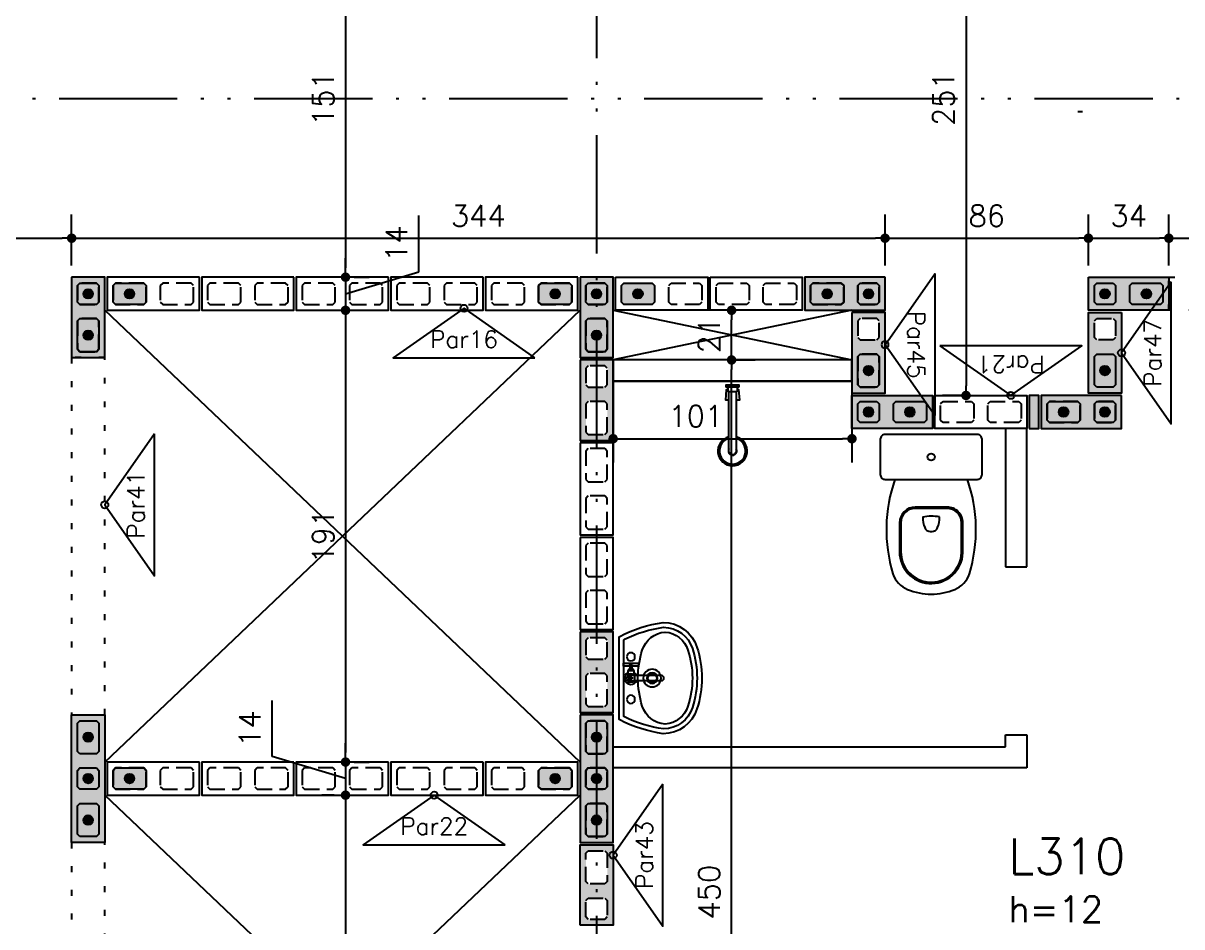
# Model space of a CAD drawing. Extents: x -14651 to 11095, y -4567 to -1290.
# Drawn here: x 2224 to 2714, y -3939.3 to -3557.2 of the extents above; entities that cross this region are included whole.
import ezdxf
from ezdxf.enums import TextEntityAlignment as Align

# ---------------------------------------------------------------- set-up
doc = ezdxf.new("R2010")
doc.units = 0
doc.header["$LTSCALE"] = 25
for name, pattern in [('DASHED2', [0.375, 0.25, -0.125]), ('ESTILO_TQS_0002', [0.4, 0.1, -0.3]), ('ESTILO_TQS_0004', [3.3, 2, -0.4, 0.05, -0.4, 0.05, -0.4]), ('XREF-MC41-BAS-PLN-TIPO-1AO4-ESCADA$0$HIDDEN2', [0.1875, 0.125, -0.0625])]:
    doc.linetypes.add(name, pattern=pattern)
for name, color, linetype in [('213', 252, 'Continuous'), ('241', 2, 'Continuous'), ('247', 50, 'Continuous'), ('248', 100, 'Continuous'), ('249', 20, 'Continuous'), ('253', 251, 'Continuous'), ('ALVENARIA NÃO ESTRUTURAL', 242, 'Continuous'), ('Arranque', 14, 'Continuous'), ('COTA', 1, 'Continuous'), ('EIXOS', 1, 'ESTILO_TQS_0004'), ('FERRO', 5, 'Continuous'), ('L-D', 2, 'Continuous'), ('L-N', 4, 'Continuous'), ('Linha_fina', 1, 'Continuous'), ('Pena_1', 1, 'Continuous'), ('PORTA', 3, 'ESTILO_TQS_0002'), ('PROJ', 252, 'Continuous'), ('XREF-MC41-BAS-PLN-TIPO-1AO4-ESCADA$0$PRJ_POS_ATOMO', 252, 'XREF-MC41-BAS-PLN-TIPO-1AO4-ESCADA$0$HIDDEN2')]:
    doc.layers.add(name, color=color, linetype=linetype)
doc.styles.add('COTA', font='romans.shx')
doc.styles.get("Standard").update_dxf_attribs({"font": 'romans.shx'})
doc.dimstyles.new('forma', dxfattribs={"dimscale": 5, "dimtxt": 1.8, "dimasz": 0.8, "dimexe": 2, "dimexo": 1, "dimgap": 1, "dimtad": 1, "dimdec": 1, "dimzin": 9, "dimtxsty": 'COTA', "dimblk1": 'DOT', "dimblk2": 'DOT', "dimsah": 1, "dimcen": 0, "dimdle": 1, "dimclrd": 256, "dimclre": 256, "dimclrt": 2, "dimadec": 0, "dimazin": 0, "dimtfac": 1, "dimtdec": 0, "dimtmove": 0, "dimatfit": 3, "dimfxl": 1, "dimtolj": 1, "dimtzin": 0, "dimarcsym": 0})

# ---------------------------------------------------------------- blocks, each defined once
blk = doc.blocks.new('P5515')
at = {"layer": '249'}
h = blk.add_hatch(color=20, dxfattribs=at)
h.paths.add_polyline_path([(-27, 7), (-27, -7), (27, -7), (27, 7)])
h.paths.add_polyline_path([(-10.5, -3.5), (-11.5, -4.5), (-23.5, -4.5), (-24.5, -3.5), (-24.5, 3.5), (-23.5, 4.5), (-11.5, 4.5), (-10.5, 3.5)], flags=16)
h.paths.add_polyline_path([(-4.5, 3.5), (-3.5, 4.5), (3.5, 4.5), (4.5, 3.5), (4.5, -3.5), (3.5, -4.5), (-3.5, -4.5), (-4.5, -3.5)], flags=16)
h.paths.add_polyline_path([(10.5, 3.5), (11.5, 4.5), (23.5, 4.5), (24.5, 3.5), (24.5, -3.5), (23.5, -4.5), (11.5, -4.5), (10.5, -3.5)], flags=16)
blk.add_lwpolyline([(27, 7), (-27, 7), (-27, -7), (27, -7), (27, 7)])
at = {"color": 1, "linetype": 'DASHED2'}
for points in [[(-10.5, 3.5), (-11.5, 4.5), (-23.5, 4.5), (-24.5, 3.5), (-24.5, -3.5), (-23.5, -4.5), (-11.5, -4.5), (-10.5, -3.5), (-10.5, 3.5)], [(4.5, 3.5), (3.5, 4.5), (-3.5, 4.5), (-4.5, 3.5), (-4.5, -3.5), (-3.5, -4.5), (3.5, -4.5), (4.5, -3.5), (4.5, 3.5)], [(24.5, 3.5), (23.5, 4.5), (11.5, 4.5), (10.5, 3.5), (10.5, -3.5), (11.5, -4.5), (23.5, -4.5), (24.5, -3.5), (24.5, 3.5)]]:
    blk.add_lwpolyline(points, dxfattribs=at)
blk = doc.blocks.new('P3515')
at = {"layer": '248'}
h = blk.add_hatch(color=100, dxfattribs=at)
h.paths.add_polyline_path([(17, 7), (-17, 7), (-17, -7), (17, -7)])
h.paths.add_polyline_path([(-5.5, -3.5), (-6.5, -4.5), (-13.5, -4.5), (-14.5, -3.5), (-14.5, 3.5), (-13.5, 4.5), (-6.5, 4.5), (-5.5, 3.5)], flags=16)
h.paths.add_polyline_path([(0.5, 3.5), (1.5, 4.5), (13.5, 4.5), (14.5, 3.5), (14.5, -3.5), (13.5, -4.5), (1.5, -4.5), (0.5, -3.5)], flags=16)
blk.add_lwpolyline([(-17, -7), (17, -7), (17, 7), (-17, 7), (-17, -7)])
at = {"color": 1, "linetype": 'DASHED2'}
for points in [[(-14.5, -3.5), (-13.5, -4.5), (-6.5, -4.5), (-5.5, -3.5), (-5.5, 3.5), (-6.5, 4.5), (-13.5, 4.5), (-14.5, 3.5), (-14.5, -3.5)], [(0.5, -3.5), (1.5, -4.5), (13.5, -4.5), (14.5, -3.5), (14.5, 3.5), (13.5, 4.5), (1.5, 4.5), (0.5, 3.5), (0.5, -3.5)]]:
    blk.add_lwpolyline(points, dxfattribs=at)
blk = doc.blocks.new('P4015', base_point=(5842102.11612, -8124149.02973))
blk.add_lwpolyline([(5842082.61612, -8124156.02973), (5842121.61612, -8124156.02973), (5842121.61612, -8124142.02973), (5842082.61612, -8124142.02973), (5842082.61612, -8124156.02973)])
at = {"color": 1, "linetype": 'DASHED2'}
for points in [[(5842085.11612, -8124152.52973), (5842086.11612, -8124153.52973), (5842098.11612, -8124153.52973), (5842099.11612, -8124152.52973), (5842099.11612, -8124145.52973), (5842098.11612, -8124144.52973), (5842086.11612, -8124144.52973), (5842085.11612, -8124145.52973), (5842085.11612, -8124152.52973)], [(5842105.11612, -8124152.52973), (5842106.11612, -8124153.52973), (5842118.11612, -8124153.52973), (5842119.11612, -8124152.52973), (5842119.11612, -8124145.52973), (5842118.11612, -8124144.52973), (5842106.11612, -8124144.52973), (5842105.11612, -8124145.52973), (5842105.11612, -8124152.52973)]]:
    blk.add_lwpolyline(points, dxfattribs=at)
blk = doc.blocks.new('P0515')
at = {"layer": '253'}
blk.add_hatch(color=210, dxfattribs=at).paths.add_polyline_path([(-2, -7), (2, -7), (2, 7), (-2, 7)])
blk.add_lwpolyline([(-2, -7), (2, -7), (2, 7), (-2, 7), (-2, -7)])
blk = doc.blocks.new('_IDNPAR_2')
at = {"color": 3}
blk.add_lwpolyline([(1, -0.7), (0, 0), (-1, -0.7)], close=True, dxfattribs=at)
blk.add_circle((0, 0), 0.05, dxfattribs=at)
at = {"layer": '247', "color": 2, "style": 'COTA', "flags": 8}
blk.add_attdef('ID', text='', height=0.24, dxfattribs=at).set_placement((0, -0.438), align=Align.MIDDLE_CENTER)
blk = doc.blocks.new('GR-1409')
at = {"layer": '213'}
h = blk.add_hatch(color=256, dxfattribs=at)
h.paths.add_polyline_path([(-6, 4.5), (-7, 3.5), (-7, -3.5), (-6, -4.5), (6, -4.5), (7, -3.5), (7, 3.5), (6, 4.5)])
h.paths.add_polyline_path([(-2, 0, 1), (2, 0, 1)], flags=16)
at = {"layer": 'Arranque'}
blk.add_hatch(color=256, dxfattribs=at).paths.add_polyline_path([(-2, 0, 1), (2, 0, 1)])
at = {"layer": '213'}
blk.add_lwpolyline([(-7, 3.5), (-6, 4.5), (6, 4.5), (7, 3.5), (7, -3.5), (6, -4.5), (-6, -4.5), (-7, -3.5), (-7, 3.5)], dxfattribs=at)
at = {"layer": 'FERRO', "linetype": 'Continuous'}
blk.add_circle((0, 0), 2, dxfattribs=at)
blk = doc.blocks.new('GR-0909')
at = {"layer": '213'}
h = blk.add_hatch(color=256, dxfattribs=at)
h.paths.add_polyline_path([(3.5, -4.5), (4.5, -3.5), (4.500001, 3.5), (3.500001, 4.5), (-3.499999, 4.5), (-4.499999, 3.5), (-4.5, -3.5), (-3.5, -4.5)])
h.paths.add_polyline_path([(-2, 0, -1), (2, 0, -1)], flags=16)
at = {"layer": 'Arranque'}
blk.add_hatch(color=256, dxfattribs=at).paths.add_polyline_path([(2, 0, 1), (-2, 0, 1)])
at = {"layer": '213'}
blk.add_lwpolyline([(3.500001, 4.5), (4.500001, 3.5), (4.5, -3.5), (3.5, -4.5), (-3.5, -4.5), (-4.5, -3.5), (-4.499999, 3.5), (-3.499999, 4.5), (3.500001, 4.5)], dxfattribs=at)
at = {"layer": 'FERRO', "linetype": 'Continuous'}
blk.add_circle((0, 0), 2, dxfattribs=at)
blk = doc.blocks.new('XREF-MC41-BAS-PLN-AMO-FINAIS-04.07$0$CUBA03')
for p, q in [((0, -0.06), (0, -0.04)), ((-0.01, -0.05), (0.01, -0.05))]:
    blk.add_line(p, q)
for points in [[(-0.1306, -0.3297, 0.077416), (0, -0.35, 0.077416), (0.1306, -0.3297, 0.326333), (0.235, -0.1868, 0.08687), (0.1764, -0.0027, 0.279276), (0.172, 0), (-0.172, 0, 0.279276), (-0.1764, -0.0027, 0.08687), (-0.235, -0.1868, 0.326333)], [(0.215, -0.1881, 0.080556), (0.1642, -0.0228, 0.285352), (0.1597, -0.02), (-0.1597, -0.02, 0.285352), (-0.1642, -0.0228, 0.080556), (-0.215, -0.1881, 0.323537), (-0.1245, -0.3106, 0.077416), (0, -0.33, 0.077416), (0.1245, -0.3106, 0.323537)], [(0.1185, -0.0985, 0.077416), (0, -0.08, 0.077416), (-0.1185, -0.0985, 0.305715), (-0.1947, -0.195, 0.305715), (-0.1185, -0.2915, 0.077416), (0, -0.31, 0.077416), (0.1185, -0.2915, 0.305715), (0.1947, -0.195, 0.305715)]]:
    blk.add_lwpolyline(points, format="xyb", close=True)
for centre, radius in [((-0.09, -0.05), 0.0175), ((0, -0.05), 0.0175), ((0.09, -0.05), 0.0175), ((0, -0.14), 0.0375), ((0, -0.14), 0.0225)]:
    blk.add_circle(centre, radius)
blk = doc.blocks.new('A$Cf20c1e06')
h = blk.add_hatch()
h.set_pattern_fill('ANSI31', color=0)
h.paths.add_polyline_path([(22.4827, 8.3353), (22.4827, 8.2843), (22.4317, 8.2843), (22.4317, 8.2753), (22.3427, 8.2753), (22.3427, 8.3353)])
h = blk.add_hatch()
h.set_pattern_fill('ANSI31', color=0)
h.paths.add_polyline_path([(22.4827, 7.3253), (22.4827, 7.3763), (22.4317, 7.3763), (22.4317, 7.3853), (22.3427, 7.3853), (22.3427, 7.3253)])
at = {"layer": 'ALVENARIA NÃO ESTRUTURAL'}
for p, q in [((25.6427, 6.9253), (24.6327, 6.9253)), ((24.6327, 6.9253), (24.6327, 6.8353)), ((25.6427, 6.8353), (25.6427, 6.9253)), ((24.6327, 6.8353), (24.6327, 6.8953)), ((25.6427, 6.8953), (25.6427, 6.8353)), ((24.6327, 6.8353), (25.6427, 6.8353)), ((25.6427, 6.8353), (24.6327, 6.8353)), ((26.3827, 6.6353), (26.2927, 6.6353)), ((26.2927, 6.6353), (26.2927, 6.0503)), ((26.3827, 6.0503), (26.3827, 6.6353)), ((26.2927, 6.0503), (26.3827, 6.0503)), ((26.3827, 6.0503), (26.3827, 6.0503)), ((26.2927, 5.2903), (26.2927, 5.3403)), ((26.2927, 5.3403), (26.3827, 5.3403)), ((26.3827, 5.3403), (26.3827, 5.2003)), ((24.6327, 5.2003), (24.6327, 5.2903)), ((24.6327, 5.2903), (26.2927, 5.2903)), ((26.3827, 5.2003), (24.6327, 5.2003))]:
    blk.add_line(p, q, dxfattribs=at)
at = {"layer": 'Pena_1'}
for p, q in [((24.6327, 7.1353), (25.6427, 6.9253)), ((25.6427, 7.1353), (24.6327, 6.9253))]:
    blk.add_line(p, q, dxfattribs=at)
at = {"layer": 'PROJ'}
for points in [[(25.1127, 6.8103, -0.414214), (25.1107, 6.8123), (25.1107, 6.8203), (25.1647, 6.8203), (25.1647, 6.8123, -0.414214), (25.1627, 6.8103), (25.1127, 6.8103)], [(25.1587, 6.8103, 0.414214), (25.1567, 6.8083), (25.1567, 6.7928, -0.414214), (25.1547, 6.7908), (25.1207, 6.7908), (25.1187, 6.7928), (25.1187, 6.8083, 0.414214), (25.1167, 6.8103)], [(25.1532, 6.7908), (25.1532, 6.5403, -1), (25.1222, 6.5403), (25.1222, 6.7908)], [(25.8247, 6.4203, 0.160999), (25.8161, 6.0214, 0.2149), (25.8777, 5.9553, 0.2), (26.0777, 5.9553, 0.2149), (26.1394, 6.0214, 0.160999), (26.1308, 6.4203)], [(25.8437, 6.2369), (25.8437, 6.1142, 0.391339), (25.9673, 5.9806, 0.428196), (26.1117, 6.1101), (26.1117, 6.2369, 0.416194), (26.0453, 6.3033), (25.9101, 6.3033, 0.413638), (25.8437, 6.2369)], [(24.7328, 5.5906), (24.7079, 5.5906, 0.995421), (24.7079, 5.57), (24.7329, 5.57)]]:
    blk.add_lwpolyline(points, format="xyb", dxfattribs=at)
for points in [[(25.1222, 6.755), (25.1096, 6.755), (25.1128, 6.8007), (25.1187, 6.8007)], [(25.1567, 6.8007), (25.1627, 6.8007), (25.1666, 6.755), (25.1532, 6.755)], [(24.6952, 5.6036), (24.6952, 5.5919)], [(24.719, 5.6115), (24.6973, 5.6115)], [(24.7027, 5.6315), (24.7081, 5.6315), (24.7082, 5.6315), (24.7136, 5.6315)], [(24.7027, 5.617), (24.7136, 5.617)], [(24.7211, 5.5915), (24.7211, 5.6036)], [(24.7317, 5.5906), (24.7317, 5.5906)]]:
    blk.add_lwpolyline(points, dxfattribs=at)
for points in [[(25.7627, 6.4803), (25.7627, 6.4443), (25.7627, 6.4403, 0.414214), (25.7827, 6.4203), (26.1727, 6.4203, 0.414214), (26.1927, 6.4403), (26.1927, 6.5903, 0.414214), (26.1727, 6.6103), (25.7827, 6.6103, 0.414214), (25.7627, 6.5903)], [(25.8494, 6.2369), (25.8494, 6.1142, 0.391339), (25.9677, 5.9863, 0.428002), (26.106, 6.1102), (26.1061, 6.2369, 0.416278), (26.0453, 6.2977), (25.9101, 6.2977, 0.413625)], [(26.0128, 6.2614, 0.10791), (25.9426, 6.261, 0.124585), (25.9504, 6.2164, 0.161338), (25.9591, 6.2045, 0.122351), (25.9777, 6.2, 0.122351), (25.9964, 6.2045, 0.167944), (26.0051, 6.2164, 0.125904), (26.0128, 6.2614)], [(24.7027, 5.6315), (24.7027, 5.617), (24.6973, 5.617), (24.6973, 5.6115), (24.6952, 5.6115), (24.6952, 5.6036, 1.408938), (24.7329, 5.57), (24.8375, 5.5699, 0.999996), (24.8375, 5.5906), (24.7328, 5.5906, 0.168827), (24.7211, 5.6036), (24.7211, 5.6115), (24.719, 5.6115), (24.719, 5.617), (24.7136, 5.617), (24.7136, 5.6315), (24.7417, 5.6315), (24.7417, 5.6423), (24.6746, 5.6423), (24.6746, 5.6315), (24.7027, 5.6315)]]:
    blk.add_lwpolyline(points, format="xyb", close=True, dxfattribs=at)
for centre, radius in [((25.9777, 6.5153), 0.015), ((24.7081, 5.6369), 0.00544), ((24.798, 5.5803), 0.019)]:
    blk.add_circle(centre, radius, dxfattribs=at)
for centre, radius, start, end in [((25.1377, 6.5403), 0.062, 104.4854, 75.5176), ((25.1377, 6.5403), 0.0554, 106.2501, 73.7533), ((25.1377, 6.5403), 0.0179, 149.7652, 30.2549), ((24.708, 5.5803), 0.0173, 36.5365, 323.4149)]:
    blk.add_arc(centre, radius, start, end, dxfattribs=at)
at = {"layer": 'XREF-MC41-BAS-PLN-TIPO-1AO4-ESCADA$0$PRJ_POS_ATOMO'}
blk.add_line((26.5977, 7.9753), (26.6177, 7.9753), dxfattribs=at)
at = {"layer": 'PROJ', "xscale": -1, "rotation": 90}
blk.add_blockref('XREF-MC41-BAS-PLN-AMO-FINAIS-04.07$0$CUBA03', (24.6577, 5.5803), dxfattribs=at)
blk = doc.blocks.new('_Dot')
at = {"color": 0, "linetype": 'ByBlock', "lineweight": -2}
blk.add_line((-0.5, 0), (-1, 0), dxfattribs=at)
at = {"color": 0, "linetype": 'ByBlock', "const_width": 0.5}
blk.add_lwpolyline([(-0.25, 0, 1), (0.25, 0, 1)], format="xyb", close=True, dxfattribs=at)
blk = doc.blocks.new('*D180')
at = {"layer": 'COTA', "lineweight": -2, "transparency": 16777216}
for p, q in [((2088.52, -3659.6), (2088.52, -3638.13)), ((2244.52, -3659.6), (2244.52, -3638.13)), ((2092.52, -3648.13), (2240.52, -3648.13))]:
    blk.add_line(p, q, dxfattribs=at)
at = {"layer": 'Defpoints', "color": 0, "transparency": 16777216}
for p in [(2244.52, -3648.13), (2088.52, -3664.6), (2244.52, -3664.6)]:
    blk.add_point(p, dxfattribs=at)
at = {"layer": 'COTA', "lineweight": -2, "transparency": 16777216, "xscale": 4, "yscale": 4, "zscale": 4, "rotation": 180}
blk.add_blockref('_Dot', (2088.52, -3648.13), dxfattribs=at)
at = {"layer": 'COTA', "lineweight": -2, "transparency": 16777216, "xscale": 4, "yscale": 4, "zscale": 4}
blk.add_blockref('_Dot', (2244.52, -3648.13), dxfattribs=at)
at = {"layer": 'COTA', "color": 2, "transparency": 16777216, "insert": (2166.52, -3638.63), "char_height": 9, "attachment_point": 5, "style": 'COTA'}
blk.add_mtext('\\A1;156 ', dxfattribs=at)
blk = doc.blocks.new('*D181')
at = {"layer": 'COTA', "lineweight": -2, "transparency": 16777216}
for p, q in [((2244.52, -3659.6), (2244.52, -3638.13)), ((2588.52, -3659.6), (2588.52, -3638.13)), ((2248.52, -3648.13), (2584.52, -3648.13))]:
    blk.add_line(p, q, dxfattribs=at)
at = {"layer": 'Defpoints', "color": 0, "transparency": 16777216}
for p in [(2588.52, -3648.13), (2244.52, -3664.6), (2588.52, -3664.6)]:
    blk.add_point(p, dxfattribs=at)
at = {"layer": 'COTA', "lineweight": -2, "transparency": 16777216, "xscale": 4, "yscale": 4, "zscale": 4, "rotation": 180}
blk.add_blockref('_Dot', (2244.52, -3648.13), dxfattribs=at)
at = {"layer": 'COTA', "lineweight": -2, "transparency": 16777216, "xscale": 4, "yscale": 4, "zscale": 4}
blk.add_blockref('_Dot', (2588.52, -3648.13), dxfattribs=at)
at = {"layer": 'COTA', "color": 2, "transparency": 16777216, "insert": (2416.52, -3638.63), "char_height": 9, "attachment_point": 5, "style": 'COTA'}
blk.add_mtext('\\A1;344 ', dxfattribs=at)
blk = doc.blocks.new('*D182')
at = {"layer": 'COTA', "lineweight": -2, "transparency": 16777216}
for p, q in [((2588.52, -3659.6), (2588.52, -3638.13)), ((2674.52, -3659.6), (2674.52, -3638.13)), ((2592.52, -3648.13), (2670.52, -3648.13))]:
    blk.add_line(p, q, dxfattribs=at)
at = {"layer": 'Defpoints', "color": 0, "transparency": 16777216}
for p in [(2674.52, -3648.13), (2588.52, -3664.6), (2674.52, -3664.6)]:
    blk.add_point(p, dxfattribs=at)
at = {"layer": 'COTA', "lineweight": -2, "transparency": 16777216, "xscale": 4, "yscale": 4, "zscale": 4, "rotation": 180}
blk.add_blockref('_Dot', (2588.52, -3648.13), dxfattribs=at)
at = {"layer": 'COTA', "lineweight": -2, "transparency": 16777216, "xscale": 4, "yscale": 4, "zscale": 4}
blk.add_blockref('_Dot', (2674.52, -3648.13), dxfattribs=at)
at = {"layer": 'COTA', "color": 2, "transparency": 16777216, "insert": (2631.52, -3638.63), "char_height": 9, "attachment_point": 5, "style": 'COTA'}
blk.add_mtext('\\A1;86 ', dxfattribs=at)
blk = doc.blocks.new('*D183')
at = {"layer": 'COTA', "lineweight": -2, "transparency": 16777216}
for p, q in [((2674.52, -3659.6), (2674.52, -3638.13)), ((2708.52, -3659.6), (2708.52, -3638.13)), ((2678.52, -3648.13), (2704.52, -3648.13))]:
    blk.add_line(p, q, dxfattribs=at)
at = {"layer": 'Defpoints', "color": 0, "transparency": 16777216}
for p in [(2708.52, -3648.13), (2674.52, -3664.6), (2708.52, -3664.6)]:
    blk.add_point(p, dxfattribs=at)
at = {"layer": 'COTA', "lineweight": -2, "transparency": 16777216, "xscale": 4, "yscale": 4, "zscale": 4, "rotation": 180}
blk.add_blockref('_Dot', (2674.52, -3648.13), dxfattribs=at)
at = {"layer": 'COTA', "lineweight": -2, "transparency": 16777216, "xscale": 4, "yscale": 4, "zscale": 4}
blk.add_blockref('_Dot', (2708.52, -3648.13), dxfattribs=at)
at = {"layer": 'COTA', "color": 2, "transparency": 16777216, "insert": (2691.52, -3638.63), "char_height": 9, "attachment_point": 5, "style": 'COTA'}
blk.add_mtext('\\A1;34 ', dxfattribs=at)
blk = doc.blocks.new('*D184')
at = {"layer": 'COTA', "lineweight": -2, "transparency": 16777216}
for p, q in [((2708.52, -3659.6), (2708.52, -3638.13)), ((2799.52, -3659.6), (2799.52, -3638.13)), ((2712.52, -3648.13), (2795.52, -3648.13))]:
    blk.add_line(p, q, dxfattribs=at)
at = {"layer": 'Defpoints', "color": 0, "transparency": 16777216}
for p in [(2799.52, -3648.13), (2708.52, -3664.6), (2799.52, -3664.6)]:
    blk.add_point(p, dxfattribs=at)
at = {"layer": 'COTA', "lineweight": -2, "transparency": 16777216, "xscale": 4, "yscale": 4, "zscale": 4, "rotation": 180}
blk.add_blockref('_Dot', (2708.52, -3648.13), dxfattribs=at)
at = {"layer": 'COTA', "lineweight": -2, "transparency": 16777216, "xscale": 4, "yscale": 4, "zscale": 4}
blk.add_blockref('_Dot', (2799.52, -3648.13), dxfattribs=at)
at = {"layer": 'COTA', "color": 2, "transparency": 16777216, "insert": (2754.02, -3638.63), "char_height": 9, "attachment_point": 5, "style": 'COTA'}
blk.add_mtext('\\A1;91 ', dxfattribs=at)
blk = doc.blocks.new('*D214')
at = {"layer": 'COTA', "lineweight": -2, "transparency": 16777216}
for p, q in [((2523.62, -4145.6), (2523.62, -3703.6)), ((2524.71, -3699.6), (2533.62, -3699.6)), ((2524.71, -4149.6), (2533.62, -4149.6))]:
    blk.add_line(p, q, dxfattribs=at)
at = {"layer": 'Defpoints', "color": 0, "transparency": 16777216}
for p in [(2519.71, -3699.6), (2523.62, -3699.6), (2519.71, -4149.6)]:
    blk.add_point(p, dxfattribs=at)
at = {"layer": 'COTA', "lineweight": -2, "transparency": 16777216, "xscale": 4, "yscale": 4, "zscale": 4}
for p, rotation in [((2523.62, -3699.6), 90), ((2523.62, -4149.6), 270)]:
    blk.add_blockref('_Dot', p, dxfattribs=dict(at, rotation=rotation))
at = {"layer": 'COTA', "color": 2, "transparency": 16777216, "insert": (2514.12, -3924.6), "char_height": 9, "attachment_point": 5, "rotation": 90, "style": 'COTA'}
blk.add_mtext('\\A1;450 ', dxfattribs=at)
blk = doc.blocks.new('*D215')
at = {"layer": 'COTA', "lineweight": -2, "transparency": 16777216}
for p, q in [((2526.11, -3678.6), (2513.62, -3678.6)), ((2523.62, -3695.6), (2523.62, -3682.6)), ((2524.16, -3699.6), (2513.62, -3699.6))]:
    blk.add_line(p, q, dxfattribs=at)
at = {"layer": 'Defpoints', "color": 0, "transparency": 16777216}
for p in [(2523.62, -3678.6), (2531.11, -3678.6), (2529.16, -3699.6)]:
    blk.add_point(p, dxfattribs=at)
at = {"layer": 'COTA', "lineweight": -2, "transparency": 16777216, "xscale": 4, "yscale": 4, "zscale": 4}
for p, rotation in [((2523.62, -3678.6), 90), ((2523.62, -3699.6), 270)]:
    blk.add_blockref('_Dot', p, dxfattribs=dict(at, rotation=rotation))
at = {"layer": 'COTA', "color": 2, "transparency": 16777216, "insert": (2514.12, -3689.1), "char_height": 9, "attachment_point": 5, "rotation": 90, "style": 'COTA'}
blk.add_mtext('\\A1;21 ', dxfattribs=at)
blk = doc.blocks.new('*D240')
at = {"layer": 'COTA', "lineweight": -2, "transparency": 16777216}
for p, q in [((2628.83, -3463.6), (2612.75, -3463.6)), ((2622.75, -3467.6), (2622.75, -3710.6)), ((2624.02, -3714.6), (2612.75, -3714.6))]:
    blk.add_line(p, q, dxfattribs=at)
at = {"layer": 'Defpoints', "color": 0, "transparency": 16777216}
for p in [(2633.83, -3463.6), (2622.75, -3714.6), (2629.02, -3714.6)]:
    blk.add_point(p, dxfattribs=at)
at = {"layer": 'COTA', "lineweight": -2, "transparency": 16777216, "xscale": 4, "yscale": 4, "zscale": 4}
for p, rotation in [((2622.75, -3463.6), 90), ((2622.75, -3714.6), 270)]:
    blk.add_blockref('_Dot', p, dxfattribs=dict(at, rotation=rotation))
at = {"layer": 'COTA', "color": 2, "transparency": 16777216, "insert": (2613.25, -3589.1), "char_height": 9, "attachment_point": 5, "rotation": 90, "style": 'COTA'}
blk.add_mtext('\\A1;251 ', dxfattribs=at)
blk = doc.blocks.new('*D257')
at = {"layer": 'COTA', "lineweight": -2, "transparency": 16777216}
for p, q in [((2360.34, -3517.6), (2360.34, -3660.6)), ((2364.02, -3513.6), (2370.34, -3513.6)), ((2364.02, -3664.6), (2370.34, -3664.6))]:
    blk.add_line(p, q, dxfattribs=at)
at = {"layer": 'Defpoints', "color": 0, "transparency": 16777216}
for p in [(2359.02, -3513.6), (2359.02, -3664.6), (2360.34, -3664.6)]:
    blk.add_point(p, dxfattribs=at)
at = {"layer": 'COTA', "lineweight": -2, "transparency": 16777216, "xscale": 4, "yscale": 4, "zscale": 4}
for p, rotation in [((2360.34, -3513.6), 90), ((2360.34, -3664.6), 270)]:
    blk.add_blockref('_Dot', p, dxfattribs=dict(at, rotation=rotation))
at = {"layer": 'COTA', "color": 2, "transparency": 16777216, "insert": (2350.84, -3589.1), "char_height": 9, "attachment_point": 5, "rotation": 90, "style": 'COTA'}
blk.add_mtext('\\A1;151 ', dxfattribs=at)
blk = doc.blocks.new('*D258')
at = {"layer": 'COTA', "lineweight": -2, "transparency": 16777216}
for p, q in [((2391.34, -3662.3), (2391.34, -3638.58)), ((2360.34, -3660.6), (2360.34, -3656.6)), ((2360.34, -3671.6), (2391.34, -3662.3)), ((2360.34, -3664.6), (2360.34, -3678.6)), ((2360.34, -3664.6), (2360.34, -3678.6)), ((2364.02, -3664.6), (2370.34, -3664.6)), ((2364.02, -3678.6), (2370.34, -3678.6)), ((2360.34, -3682.6), (2360.34, -3686.6))]:
    blk.add_line(p, q, dxfattribs=at)
at = {"layer": 'Defpoints', "color": 0, "transparency": 16777216}
for p in [(2359.02, -3664.6), (2359.02, -3678.6), (2360.34, -3678.6)]:
    blk.add_point(p, dxfattribs=at)
at = {"layer": 'COTA', "lineweight": -2, "transparency": 16777216, "xscale": 4, "yscale": 4, "zscale": 4}
for p, rotation in [((2360.34, -3664.6), 270), ((2360.34, -3678.6), 90)]:
    blk.add_blockref('_Dot', p, dxfattribs=dict(at, rotation=rotation))
at = {"layer": 'COTA', "color": 2, "transparency": 16777216, "insert": (2381.84, -3650.44), "char_height": 9, "attachment_point": 5, "rotation": 90, "style": 'COTA'}
blk.add_mtext('\\A1;14 ', dxfattribs=at)
blk = doc.blocks.new('*D259')
at = {"layer": 'COTA', "lineweight": -2, "transparency": 16777216}
for p, q in [((2364.02, -3678.6), (2370.34, -3678.6)), ((2360.34, -3682.6), (2360.34, -3865.6)), ((2364.02, -3869.6), (2370.34, -3869.6))]:
    blk.add_line(p, q, dxfattribs=at)
at = {"layer": 'Defpoints', "color": 0, "transparency": 16777216}
for p in [(2359.02, -3678.6), (2359.02, -3869.6), (2360.34, -3869.6)]:
    blk.add_point(p, dxfattribs=at)
at = {"layer": 'COTA', "lineweight": -2, "transparency": 16777216, "xscale": 4, "yscale": 4, "zscale": 4}
for p, rotation in [((2360.34, -3678.6), 90), ((2360.34, -3869.6), 270)]:
    blk.add_blockref('_Dot', p, dxfattribs=dict(at, rotation=rotation))
at = {"layer": 'COTA', "color": 2, "transparency": 16777216, "insert": (2350.84, -3774.1), "char_height": 9, "attachment_point": 5, "rotation": 90, "style": 'COTA'}
blk.add_mtext('\\A1;191 ', dxfattribs=at)
blk = doc.blocks.new('*D260')
at = {"layer": 'COTA', "lineweight": -2, "transparency": 16777216}
for p, q in [((2329.34, -3867.3), (2329.34, -3843.58)), ((2360.34, -3865.6), (2360.34, -3861.6)), ((2360.34, -3876.6), (2329.34, -3867.3)), ((2360.34, -3869.6), (2360.34, -3883.6)), ((2360.34, -3869.6), (2360.34, -3883.6)), ((2364.02, -3869.6), (2370.34, -3869.6)), ((2355.52, -3883.6), (2350.34, -3883.6)), ((2360.34, -3887.6), (2360.34, -3891.6))]:
    blk.add_line(p, q, dxfattribs=at)
at = {"layer": 'Defpoints', "color": 0, "transparency": 16777216}
for p in [(2359.02, -3869.6), (2360.34, -3883.6), (2360.52, -3883.6)]:
    blk.add_point(p, dxfattribs=at)
at = {"layer": 'COTA', "lineweight": -2, "transparency": 16777216, "xscale": 4, "yscale": 4, "zscale": 4}
for p, rotation in [((2360.34, -3869.6), 270), ((2360.34, -3883.6), 90)]:
    blk.add_blockref('_Dot', p, dxfattribs=dict(at, rotation=rotation))
at = {"layer": 'COTA', "color": 2, "transparency": 16777216, "insert": (2319.84, -3855.44), "char_height": 9, "attachment_point": 5, "rotation": 90, "style": 'COTA'}
blk.add_mtext('\\A1;14 ', dxfattribs=at)
blk = doc.blocks.new('*D261')
at = {"layer": 'COTA', "lineweight": -2, "transparency": 16777216}
for p, q in [((2355.52, -3883.6), (2350.34, -3883.6)), ((2360.34, -3887.6), (2360.34, -4070.6)), ((2364.02, -4074.6), (2370.34, -4074.6))]:
    blk.add_line(p, q, dxfattribs=at)
at = {"layer": 'Defpoints', "color": 0, "transparency": 16777216}
for p in [(2360.52, -3883.6), (2359.02, -4074.6), (2360.34, -4074.6)]:
    blk.add_point(p, dxfattribs=at)
at = {"layer": 'COTA', "lineweight": -2, "transparency": 16777216, "xscale": 4, "yscale": 4, "zscale": 4}
for p, rotation in [((2360.34, -3883.6), 90), ((2360.34, -4074.6), 270)]:
    blk.add_blockref('_Dot', p, dxfattribs=dict(at, rotation=rotation))
at = {"layer": 'COTA', "color": 2, "transparency": 16777216, "insert": (2350.84, -3979.1), "char_height": 9, "attachment_point": 5, "rotation": 90, "style": 'COTA'}
blk.add_mtext('\\A1;191 ', dxfattribs=at)
blk = doc.blocks.new('*D272')
at = {"layer": 'COTA', "lineweight": -2, "transparency": 16777216}
for p, q in [((2473.52, -3704.6), (2473.52, -3742.89)), ((2574.52, -3704.6), (2574.52, -3742.89)), ((2477.52, -3732.89), (2570.52, -3732.89))]:
    blk.add_line(p, q, dxfattribs=at)
at = {"layer": 'Defpoints', "color": 0, "transparency": 16777216}
for p in [(2473.52, -3699.6), (2574.52, -3699.6), (2574.52, -3732.89)]:
    blk.add_point(p, dxfattribs=at)
at = {"layer": 'COTA', "lineweight": -2, "transparency": 16777216, "xscale": 4, "yscale": 4, "zscale": 4, "rotation": 180}
blk.add_blockref('_Dot', (2473.52, -3732.89), dxfattribs=at)
at = {"layer": 'COTA', "lineweight": -2, "transparency": 16777216, "xscale": 4, "yscale": 4, "zscale": 4}
blk.add_blockref('_Dot', (2574.52, -3732.89), dxfattribs=at)
at = {"layer": 'COTA', "color": 2, "transparency": 16777216, "insert": (2508.48, -3723.39), "char_height": 9, "attachment_point": 5, "style": 'COTA'}
blk.add_mtext('\\A1;101 ', dxfattribs=at)

msp = doc.modelspace()

# ---------------------------------------------------------------- linework, layer by layer
at = {"layer": 'EIXOS'}
for p, q in [((2466.52, -2862.07), (2466.52, -4320.64)), ((11.7, -3589.1), (3495.96, -3589.1))]:
    msp.add_line(p, q, dxfattribs=at)
at = {"layer": 'Linha_fina'}
for points in [[(2258.52, -3869.6), (2459.52, -3678.6)], [(2459.52, -3869.6), (2258.52, -3678.6)], [(2258.52, -4074.6), (2459.52, -3883.6)], [(2459.52, -4074.6), (2258.52, -3883.6)]]:
    msp.add_lwpolyline(points, dxfattribs=at)
at = {"layer": 'PORTA'}
for points in [[(2708.52, -3664.6), (2799.52, -3664.6), (2799.52, -3678.6), (2708.52, -3678.6)], [(2244.52, -3849.6), (2258.52, -3849.6), (2258.52, -3698.6), (2244.52, -3698.6)], [(2244.52, -4054.6), (2258.52, -4054.6), (2258.52, -3903.6), (2244.52, -3903.6)]]:
    msp.add_lwpolyline(points, close=True, dxfattribs=at)

# ---------------------------------------------------------------- block references
for name, p in [('GR-0909', (2251.52, -3671.6)), ('GR-1409', (2269.02, -3671.6)), ('GR-1409', (2449.02, -3671.6)), ('GR-0909', (2466.52, -3671.6)), ('GR-1409', (2484.02, -3671.6)), ('GR-1409', (2564.02, -3671.6)), ('GR-0909', (2581.52, -3671.6)), ('GR-0909', (2681.52, -3671.6)), ('GR-1409', (2699.02, -3671.6)), ('GR-0909', (2581.52, -3721.6)), ('GR-1409', (2599.02, -3721.6)), ('GR-1409', (2664.02, -3721.6)), ('GR-0909', (2681.52, -3721.6)), ('GR-0909', (2251.52, -3876.6)), ('GR-1409', (2269.02, -3876.6)), ('GR-1409', (2449.02, -3876.6)), ('GR-0909', (2466.52, -3876.6))]:
    msp.add_blockref(name, p)
at = {"rotation": 90}
for p in [(2251.52, -3689.1), (2466.52, -3689.1), (2581.52, -3704.1), (2681.52, -3704.1), (2251.52, -3859.1), (2466.52, -3859.1), (2251.52, -3894.1), (2466.52, -3894.1)]:
    msp.add_blockref('GR-1409', p, dxfattribs=at)
at = {"layer": '241'}
for name, p, rotation in [('P3515', (2251.52, -3681.6), 270), ('P4015', (2279.02, -3671.6), 180), ('P4015', (2319.02, -3671.6), 180), ('P4015', (2359.02, -3671.6), 180), ('P4015', (2399.02, -3671.6), 180), ('P4015', (2439.02, -3671.6), 180), ('P3515', (2466.52, -3681.6), 270), ('P3515', (2571.52, -3671.6), 180), ('P3515', (2581.52, -3696.6), 270), ('P3515', (2466.52, -3716.6), 270), ('P3515', (2671.52, -3721.6), 180), ('P4015', (2466.52, -3754.1), 270), ('P4015', (2466.52, -3794.1), 270), ('P3515', (2466.52, -3831.6), 270), ('P5515', (2466.52, -3876.6), 90.00000000000001), ('P4015', (2279.02, -3876.6), 180), ('P4015', (2319.02, -3876.6), 180), ('P4015', (2359.02, -3876.6), 180), ('P4015', (2399.02, -3876.6), 180), ('P4015', (2439.02, -3876.6), 180)]:
    msp.add_blockref(name, p, dxfattribs=dict(at, rotation=rotation))
at = {"layer": '241', "xscale": -1}
for name, p, rotation in [('P4015', (2494.02, -3671.6), 180), ('P4015', (2534.02, -3671.6), 180), ('P3515', (2691.52, -3671.6), 180), ('P3515', (2681.52, -3696.6), 90), ('P3515', (2591.52, -3721.6), 180), ('P4015', (2629.02, -3721.6), 180), ('P5515', (2251.52, -3876.6), 270), ('P3515', (2466.52, -3921.6), 270)]:
    msp.add_blockref(name, p, dxfattribs=dict(at, rotation=rotation))
at = {"layer": '241'}
msp.add_blockref('P0515', (2651.52, -3721.6), dxfattribs=at)
at = {"layer": '247', "linetype": 'Continuous'}
ref = msp.add_blockref('_IDNPAR_2', (2588.52, -3693.14), dxfattribs=dict(at, xscale=-30, yscale=30, zscale=30, rotation=90))
ref.add_attrib('ID', 'Par45', dxfattribs={"color": 2, "height": 7.2, "rotation": 270, "style": 'COTA', "flags": 8}).set_placement((2601.67, -3693.14), align=Align.MIDDLE_CENTER)
at = {"layer": '247', "linetype": 'Continuous', "xscale": 30, "yscale": 30, "zscale": 30}
for p, rotation, values in [((2688.52, -3696.6), 90, {'ID': 'Par47'}), ((2641.74, -3714.6), 180, {'ID': 'Par21'}), ((2258.52, -3760.83), 90, {'ID': 'Par41'}), ((2473.52, -3908.92), 90, {'ID': 'Par43'})]:
    msp.add_blockref('_IDNPAR_2', p, dxfattribs=dict(at, rotation=rotation)).add_auto_attribs(values)
for p, values in [((2410.46, -3677.74), {'ID': 'Par16'}), ((2397.87, -3883.6), {'ID': 'Par22'})]:
    msp.add_blockref('_IDNPAR_2', p, dxfattribs=at).add_auto_attribs(values)
at = {"layer": 'COTA', "xscale": 100, "yscale": 100, "zscale": 100}
msp.add_blockref('A$Cf20c1e06', (10.24, -4392.13), dxfattribs=at)

# ---------------------------------------------------------------- texts
at = {"layer": 'L-D'}
msp.add_text('h=12', height=11, dxfattribs=at).set_placement((2640.66, -3937.35))
at = {"layer": 'L-N'}
msp.add_text('L310', height=15, dxfattribs=at).set_placement((2640.66, -3916.95))

# ---------------------------------------------------------------- dimensions: what is measured, and where the dimension line sits
at = {"layer": 'COTA'}
for base, p1, p2, override, picture, middle in [((2622.75, -3714.6), (2633.83, -3463.6), (2629.02, -3714.6), {"dimpost": ' '}, '*D240', (2613.25, -3589.1)), ((2360.34, -3664.6), (2359.02, -3513.6), (2359.02, -3664.6), {"dimpost": ' ', "dimtmove": 1}, '*D257', (2350.84, -3589.1)), ((2360.34, -3678.6), (2359.02, -3664.6), (2359.02, -3678.6), {"dimpost": ' ', "dimtmove": 1}, '*D258', (2381.84, -3657.3)), ((2360.34, -3869.6), (2359.02, -3678.6), (2359.02, -3869.6), {"dimpost": ' ', "dimtmove": 1}, '*D259', (2350.84, -3774.1)), ((2523.62, -3699.6), (2519.71, -4149.6), (2519.71, -3699.6), {"dimpost": ' '}, '*D214', (2514.12, -3924.6)), ((2360.34, -3883.6), (2359.02, -3869.6), (2360.52, -3883.6), {"dimpost": ' ', "dimtmove": 1}, '*D260', (2319.84, -3862.3)), ((2360.34, -4074.6), (2360.52, -3883.6), (2359.02, -4074.6), {"dimpost": ' ', "dimtmove": 1}, '*D261', (2350.84, -3979.1))]:
    dim = msp.add_linear_dim(base=base, p1=p1, p2=p2, angle=90, dimstyle='forma', override=override, dxfattribs=at)
    dim.commit()
    dim.dimension.update_dxf_attribs({"geometry": picture, "text_midpoint": middle})
for base, p1, p2, picture, middle in [((2244.52, -3648.13), (2088.52, -3664.6), (2244.52, -3664.6), '*D180', (2166.52, -3638.63)), ((2588.52, -3648.13), (2244.52, -3664.6), (2588.52, -3664.6), '*D181', (2416.52, -3638.63)), ((2674.52, -3648.13), (2588.52, -3664.6), (2674.52, -3664.6), '*D182', (2631.52, -3638.63)), ((2708.52, -3648.13), (2674.52, -3664.6), (2708.52, -3664.6), '*D183', (2691.52, -3638.63)), ((2799.52, -3648.13), (2708.52, -3664.6), (2799.52, -3664.6), '*D184', (2754.02, -3638.63))]:
    dim = msp.add_linear_dim(base=base, p1=p1, p2=p2, dimstyle='forma', override={"dimpost": ' ', "dimtmove": 1}, dxfattribs=at)
    dim.commit()
    dim.dimension.update_dxf_attribs({"geometry": picture, "text_midpoint": middle})
dim = msp.add_linear_dim(base=(2523.62, -3678.6), p1=(2529.16, -3699.6), p2=(2531.11, -3678.6), angle=90, dimstyle='forma', override={"dimpost": ' '}, dxfattribs=at)
dim.commit()
dim.dimension.update_dxf_attribs({"geometry": '*D215', "text_midpoint": (2523.62, -3689.1), "dimtype": 128})
dim = msp.add_linear_dim(base=(2574.52, -3732.89), p1=(2473.52, -3699.6), p2=(2574.52, -3699.6), dimstyle='forma', override={"dimpost": ' '}, dxfattribs=at)
dim.commit()
dim.dimension.update_dxf_attribs({"geometry": '*D272', "text_midpoint": (2508.48, -3732.89), "dimtype": 128})

doc.saveas('drawing.dxf')
